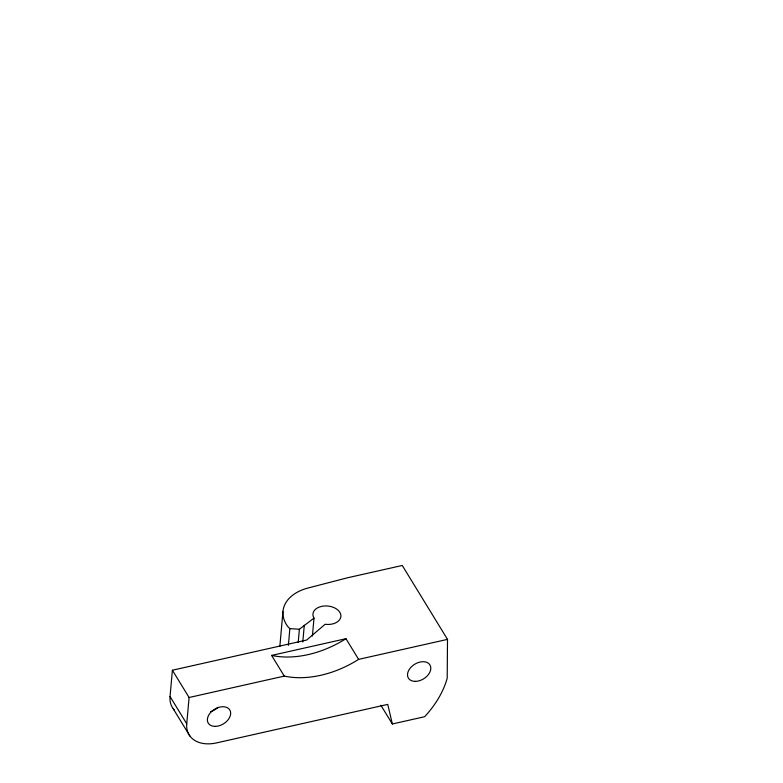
<?xml version="1.0" encoding="UTF-8"?>
<svg xmlns="http://www.w3.org/2000/svg" width="783" height="783" viewBox="0 0 783 783"><rect width="100%" height="100%" fill="white"/><g stroke="black" fill="none" stroke-linecap="round" stroke-linejoin="round"><path stroke-width="1.17" d="M174.531 710.318A35.059 23.744 -31.5 0 1 170.048 696.537L172.397 670.228L306.73 640.014L325.121 624.276A14.025 9.22 5.1 0 0 340.889 615.477A14.025 9.22 5.1 0 0 323.849 606.032A14.025 9.22 5.1 0 0 314.003 618.11L299.39 629.238L289.867 628.641L287.899 626.684A44.112 29 5.1 0 1 306.544 588.415L347.212 577.854L402.266 565.473L447.504 639.378L447.21 678.117A91.865 62.219 -31.5 0 1 424.621 716.719L392.342 723.981L380.871 705.238M392.342 723.981L387.761 704.387L216.676 742.871A35.059 23.744 -31.5 0 1 186.746 723.815L189.085 697.506L172.397 670.228M279.844 646.435L282.937 611.748M288.379 645.378L289.867 628.641M298.215 642.403L299.39 629.238M302.786 642.001L304.284 625.265M312.397 636.05L314.003 618.11M358.614 659.374A86.071 58.294 -31.5 0 1 284.268 676.091L271.613 655.42L345.959 638.693L358.614 659.374L447.504 639.378M189.085 697.506L284.268 676.091M170.048 696.537L186.746 723.815M173.2 708.723L189.887 736M345.959 638.693A86.071 58.294 -31.5 0 1 271.613 655.42M218.026 707.323A12.616 8.544 -31.5 0 1 210.568 711.688M215.198 726.379A12.616 8.544 -31.5 0 0 230.466 711.581A12.616 8.544 -31.5 0 0 211.4 711.708A12.616 8.544 -31.5 0 0 215.198 726.379M415.342 681.367A12.616 8.544 -31.5 0 0 430.611 666.558A12.616 8.544 -31.5 0 0 411.545 666.685A12.616 8.544 -31.5 0 0 415.342 681.367"/></g></svg>
